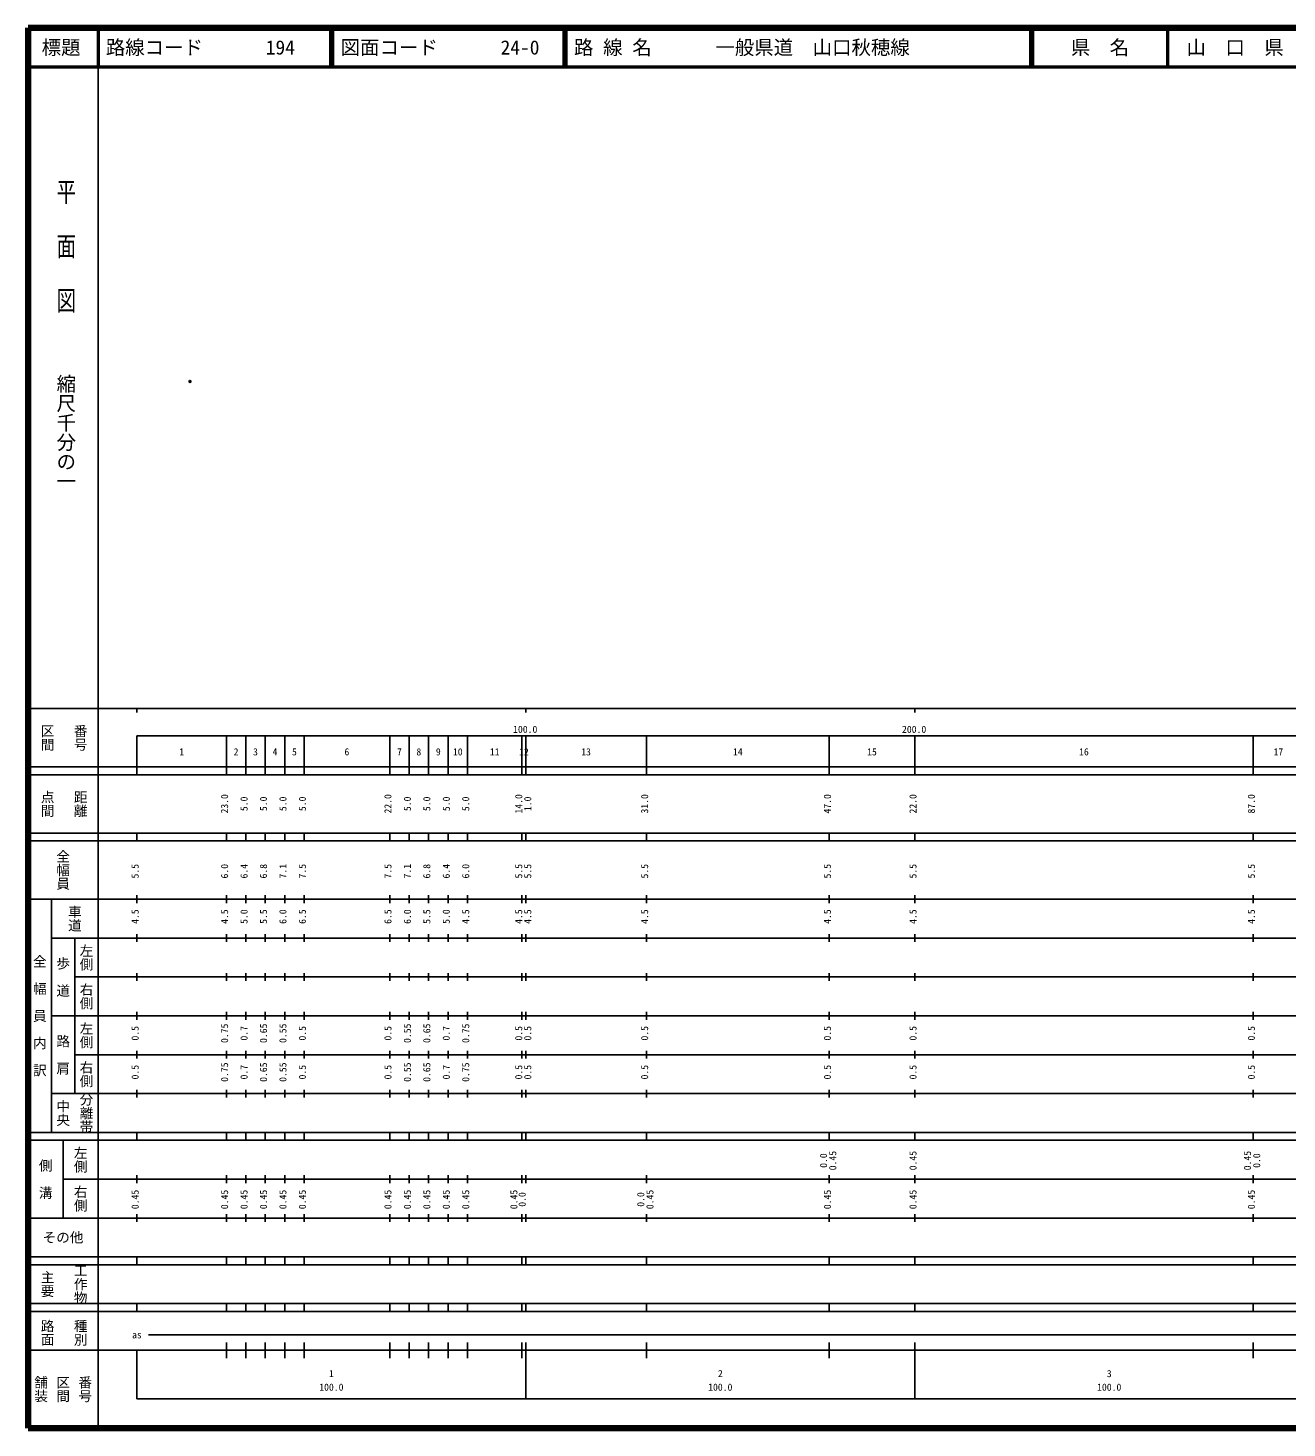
# Model space of a CAD drawing. Units: millimetres on the paper. Extents: x 40 to 680, y 20 to 380.
# Drawn here: x 40 to 363.7, y 20 to 380 of the extents above; entities that cross this region are included whole.
import ezdxf
from ezdxf.enums import TextEntityAlignment as Align

# ---------------------------------------------------------------- set-up
doc = ezdxf.new("R2010")
doc.units = ezdxf.units.MM
doc.header["$PDMODE"] = 32
doc.header["$PDSIZE"] = 0.5
doc.layers.add('M-OTRS', color=6, linetype='Continuous')
doc.layers.add('M-TTL-TXT', color=7, linetype='Continuous')
for name, color, linetype, lineweight in [('M-TTL', 2, 'Continuous', 140), ('M-TTL-BAND', 7, 'Continuous', 25), ('M-TTL-LINE', 7, 'Continuous', 50)]:
    doc.layers.add(name, color=color, linetype=linetype, lineweight=lineweight)
doc.styles.add('@ＭＳ ゴシック', font='')
doc.styles.add('ＭＳ ゴシック', font='')
doc.styles.get('@ＭＳ ゴシック').set_extended_font_data('@MS Gothic')
doc.styles.get('ＭＳ ゴシック').set_extended_font_data('MS Gothic')

msp = doc.modelspace()

# ---------------------------------------------------------------- linework, layer by layer
at = {"layer": 'M-OTRS'}
msp.add_point((81.648, 289.109), dxfattribs=at)
at = {"layer": 'M-TTL'}
for p, q in [((40, 380), (40, 20)), ((680, 380), (40, 380)), ((40, 20), (680, 20))]:
    msp.add_line(p, q, dxfattribs=at)
at = {"layer": 'M-TTL-BAND'}
for p, q in [((58, 370), (58, 20)), ((40, 205), (579, 205)), ((68, 205), (68, 204)), ((168, 205), (168, 204)), ((268, 205), (268, 204)), ((68, 198), (579, 198)), ((68, 198), (68, 188)), ((91, 188), (91, 198)), ((96, 188), (96, 198)), ((101, 188), (101, 198)), ((106, 188), (106, 198)), ((111, 188), (111, 198)), ((133, 188), (133, 198)), ((138, 188), (138, 198)), ((143, 188), (143, 198)), ((148, 188), (148, 198)), ((153, 188), (153, 198)), ((167, 188), (167, 198)), ((168, 188), (168, 198)), ((199, 188), (199, 198)), ((246, 188), (246, 198)), ((268, 188), (268, 198)), ((355, 188), (355, 198)), ((40, 190), (579, 190)), ((40, 188), (579, 188)), ((40, 173), (579, 173)), ((68, 171), (68, 173)), ((91, 171), (91, 173)), ((96, 171), (96, 173)), ((101, 171), (101, 173)), ((106, 171), (106, 173)), ((111, 171), (111, 173)), ((133, 171), (133, 173)), ((138, 171), (138, 173)), ((143, 171), (143, 173)), ((148, 171), (148, 173)), ((153, 171), (153, 173)), ((167, 171), (167, 173)), ((168, 171), (168, 173)), ((199, 171), (199, 173)), ((246, 171), (246, 173)), ((268, 171), (268, 173)), ((355, 171), (355, 173)), ((40, 171), (579, 171)), ((40, 156), (579, 156)), ((46, 96), (46, 156)), ((68, 155), (68, 157)), ((91, 155), (91, 157)), ((96, 155), (96, 157)), ((101, 155), (101, 157)), ((106, 155), (106, 157)), ((111, 155), (111, 157)), ((133, 155), (133, 157)), ((138, 155), (138, 157)), ((143, 155), (143, 157)), ((148, 155), (148, 157)), ((153, 155), (153, 157)), ((167, 155), (167, 157)), ((168, 155), (168, 157)), ((199, 155), (199, 157)), ((246, 155), (246, 157)), ((268, 155), (268, 157)), ((355, 155), (355, 157)), ((46, 146), (579, 146)), ((52, 146), (52, 106)), ((68, 145), (68, 147)), ((91, 145), (91, 147)), ((96, 145), (96, 147)), ((101, 145), (101, 147)), ((106, 145), (106, 147)), ((111, 145), (111, 147)), ((133, 145), (133, 147)), ((138, 145), (138, 147)), ((143, 145), (143, 147)), ((148, 145), (148, 147)), ((153, 145), (153, 147)), ((167, 145), (167, 147)), ((168, 145), (168, 147)), ((199, 145), (199, 147)), ((246, 145), (246, 147)), ((268, 145), (268, 147)), ((355, 145), (355, 147)), ((68, 135), (68, 137)), ((91, 135), (91, 137)), ((96, 135), (96, 137)), ((101, 135), (101, 137)), ((106, 135), (106, 137)), ((111, 135), (111, 137)), ((133, 135), (133, 137)), ((138, 135), (138, 137)), ((143, 135), (143, 137)), ((148, 135), (148, 137)), ((153, 135), (153, 137)), ((167, 135), (167, 137)), ((168, 135), (168, 137)), ((199, 135), (199, 137)), ((246, 135), (246, 137)), ((268, 135), (268, 137)), ((355, 135), (355, 137)), ((52, 136), (579, 136)), ((46, 126), (579, 126)), ((68, 125), (68, 127)), ((91, 125), (91, 127)), ((96, 125), (96, 127)), ((101, 125), (101, 127)), ((106, 125), (106, 127)), ((111, 125), (111, 127)), ((133, 125), (133, 127)), ((138, 125), (138, 127)), ((143, 125), (143, 127)), ((148, 125), (148, 127)), ((153, 125), (153, 127)), ((167, 125), (167, 127)), ((168, 125), (168, 127)), ((199, 125), (199, 127)), ((246, 125), (246, 127)), ((268, 125), (268, 127)), ((355, 125), (355, 127)), ((52, 116), (579, 116)), ((68, 115), (68, 117)), ((91, 115), (91, 117)), ((96, 115), (96, 117)), ((101, 115), (101, 117)), ((106, 115), (106, 117)), ((111, 115), (111, 117)), ((133, 115), (133, 117)), ((138, 115), (138, 117)), ((143, 115), (143, 117)), ((148, 115), (148, 117)), ((153, 115), (153, 117)), ((167, 115), (167, 117)), ((168, 115), (168, 117)), ((199, 115), (199, 117)), ((246, 115), (246, 117)), ((268, 115), (268, 117)), ((355, 115), (355, 117)), ((46, 106), (579, 106)), ((68, 105), (68, 107)), ((91, 105), (91, 107)), ((96, 105), (96, 107)), ((101, 105), (101, 107)), ((106, 105), (106, 107)), ((111, 105), (111, 107)), ((133, 105), (133, 107)), ((138, 105), (138, 107)), ((143, 105), (143, 107)), ((148, 105), (148, 107)), ((153, 105), (153, 107)), ((167, 105), (167, 107)), ((168, 105), (168, 107)), ((199, 105), (199, 107)), ((246, 105), (246, 107)), ((268, 105), (268, 107)), ((355, 105), (355, 107)), ((40, 96), (579, 96)), ((40, 94), (579, 94)), ((49, 94), (49, 74)), ((68, 94), (68, 96)), ((91, 94), (91, 96)), ((96, 94), (96, 96)), ((101, 94), (101, 96)), ((106, 94), (106, 96)), ((111, 94), (111, 96)), ((133, 94), (133, 96)), ((138, 94), (138, 96)), ((143, 94), (143, 96)), ((148, 94), (148, 96)), ((153, 94), (153, 96)), ((167, 94), (167, 96)), ((168, 94), (168, 96)), ((199, 94), (199, 96)), ((246, 94), (246, 96)), ((268, 94), (268, 96)), ((355, 94), (355, 96)), ((49, 84), (579, 84)), ((68, 83), (68, 85)), ((91, 83), (91, 85)), ((96, 83), (96, 85)), ((101, 83), (101, 85)), ((106, 83), (106, 85)), ((111, 83), (111, 85)), ((133, 83), (133, 85)), ((138, 83), (138, 85)), ((143, 83), (143, 85)), ((148, 83), (148, 85)), ((153, 83), (153, 85)), ((167, 83), (167, 85)), ((168, 83), (168, 85)), ((199, 83), (199, 85)), ((246, 83), (246, 85)), ((268, 83), (268, 85)), ((355, 83), (355, 85)), ((40, 74), (579, 74)), ((68, 73), (68, 75)), ((91, 73), (91, 75)), ((96, 73), (96, 75)), ((101, 73), (101, 75)), ((106, 73), (106, 75)), ((111, 73), (111, 75)), ((133, 73), (133, 75)), ((138, 73), (138, 75)), ((143, 73), (143, 75)), ((148, 73), (148, 75)), ((153, 73), (153, 75)), ((167, 73), (167, 75)), ((168, 73), (168, 75)), ((199, 73), (199, 75)), ((246, 73), (246, 75)), ((268, 73), (268, 75)), ((355, 73), (355, 75)), ((40, 64), (579, 64)), ((40, 62), (579, 62)), ((68, 62), (68, 64)), ((91, 62), (91, 64)), ((96, 62), (96, 64)), ((101, 62), (101, 64)), ((106, 62), (106, 64)), ((111, 62), (111, 64)), ((133, 62), (133, 64)), ((138, 62), (138, 64)), ((143, 62), (143, 64)), ((148, 62), (148, 64)), ((153, 62), (153, 64)), ((167, 62), (167, 64)), ((168, 62), (168, 64)), ((199, 62), (199, 64)), ((246, 62), (246, 64)), ((268, 62), (268, 64)), ((355, 62), (355, 64)), ((40, 52), (579, 52)), ((68, 50), (68, 52)), ((91, 50), (91, 52)), ((96, 50), (96, 52)), ((101, 50), (101, 52)), ((106, 50), (106, 52)), ((111, 50), (111, 52)), ((133, 50), (133, 52)), ((138, 50), (138, 52)), ((143, 50), (143, 52)), ((148, 50), (148, 52)), ((153, 50), (153, 52)), ((167, 50), (167, 52)), ((168, 50), (168, 52)), ((199, 50), (199, 52)), ((246, 50), (246, 52)), ((268, 50), (268, 52)), ((355, 50), (355, 52)), ((40, 50), (579, 50)), ((71, 44), (565, 44)), ((40, 40), (579, 40)), ((68, 40), (68, 27.5)), ((91, 38), (91, 42)), ((96, 38), (96, 42)), ((101, 38), (101, 42)), ((106, 38), (106, 42)), ((111, 38), (111, 42)), ((133, 38), (133, 42)), ((138, 38), (138, 42)), ((143, 38), (143, 42)), ((148, 38), (148, 42)), ((153, 38), (153, 42)), ((167, 38), (167, 42)), ((168, 27.5), (168, 42)), ((199, 38), (199, 42)), ((246, 38), (246, 42)), ((268, 27.5), (268, 42)), ((355, 38), (355, 42)), ((68, 27.5), (579, 27.5))]:
    msp.add_line(p, q, dxfattribs=at)
at = {"layer": 'M-TTL-LINE'}
for p, q in [((58, 380), (58, 370)), ((117.75, 380), (117.75, 370)), ((118.25, 380), (118.25, 370)), ((177.75, 380), (177.75, 370)), ((178.25, 380), (178.25, 370)), ((297.75, 380), (297.75, 370)), ((298.25, 380), (298.25, 370)), ((333, 380), (333, 370)), ((40, 370), (680, 370))]:
    msp.add_line(p, q, dxfattribs=at)

# ---------------------------------------------------------------- texts
at = {"layer": 'M-TTL-BAND', "style": '@ＭＳ ゴシック', "width": 1.4}
msp.add_text('平  面  図', height=3.666, rotation=270, dxfattribs=at).set_placement((49.777, 306.475), align=Align.MIDDLE_RIGHT)
at = {"layer": 'M-TTL-BAND', "style": '@ＭＳ ゴシック'}
msp.add_text('縮尺千分の一', height=3.666, rotation=270, dxfattribs=at).set_placement((49.777, 261.03), align=Align.MIDDLE_RIGHT)
for s, p in [('区間', (45, 197.5)), ('番号', (53.5, 197.5)), ('点間', (45, 180.5)), ('距離', (53.5, 180.5)), ('全幅員', (49, 163.5)), ('車道', (52, 151)), ('左側', (55, 141)), ('全\u3000幅\u3000員\u3000内\u3000訳', (43, 126)), ('歩\u3000道', (49, 136)), ('右側', (55, 131)), ('左側', (55, 121)), ('路\u3000肩', (49, 116)), ('右側', (55, 111)), ('分離帯', (55, 101)), ('中央', (49, 101)), ('左側', (53.5, 89)), ('側\u3000溝', (44.5, 84)), ('右側', (53.5, 79)), ('工作物', (53.5, 57)), ('主要', (45, 57)), ('路面', (45, 44.5)), ('種別', (53.5, 44.5)), ('舗装', (43.333, 30)), ('区間', (49, 30)), ('番号', (54.667, 30))]:
    msp.add_text(s, height=2.566, rotation=270, dxfattribs=at).set_placement(p, align=Align.MIDDLE_CENTER)
at = {"layer": 'M-TTL-BAND', "style": 'ＭＳ ゴシック'}
for s, p in [('100.0', (167.844, 198.195)), ('200.0', (267.844, 198.195)), ('1', (79.5, 192.405)), ('2', (93.5, 192.405)), ('3', (98.5, 192.405)), ('4', (103.5, 192.405)), ('5', (108.5, 192.405)), ('6', (122, 192.405)), ('7', (135.5, 192.405)), ('8', (140.5, 192.405)), ('9', (145.5, 192.405)), ('10', (150.5, 192.405)), ('11', (160, 192.405)), ('12', (167.5, 192.405)), ('13', (183.5, 192.405)), ('14', (222.5, 192.405)), ('15', (257, 192.405)), ('16', (311.5, 192.405)), ('17', (361.5, 192.405)), ('as', (68, 42.5)), ('1', (118, 32.523)), ('2', (218, 32.523)), ('3', (318, 32.523)), ('100.0', (118, 29.033)), ('100.0', (218, 29.033)), ('100.0', (318, 29.033))]:
    msp.add_text(s, height=1.833, dxfattribs=at).set_placement(p, align=Align.BOTTOM_CENTER)
for s, p in [('23.0', (92, 180.5)), ('5.0', (97, 180.5)), ('5.0', (102, 180.5)), ('5.0', (107, 180.5)), ('5.0', (112, 180.5)), ('22.0', (134, 180.5)), ('5.0', (139, 180.5)), ('5.0', (144, 180.5)), ('5.0', (149, 180.5)), ('5.0', (154, 180.5)), ('14.0', (167.629, 180.5)), ('1.0', (169.947, 180.5)), ('31.0', (200, 180.5)), ('47.0', (247, 180.5)), ('22.0', (269, 180.5)), ('87.0', (356, 180.5)), ('5.5', (69, 163.174)), ('6.0', (92, 163.174)), ('6.4', (97, 163.174)), ('6.8', (102, 163.174)), ('7.1', (107, 163.174)), ('7.5', (112, 163.174)), ('7.5', (134, 163.174)), ('7.1', (139, 163.174)), ('6.8', (144, 163.174)), ('6.4', (149, 163.174)), ('6.0', (154, 163.174)), ('5.5', (167.629, 163.174)), ('5.5', (169.947, 163.174)), ('5.5', (200, 163.174)), ('5.5', (247, 163.174)), ('5.5', (269, 163.174)), ('5.5', (356, 163.174)), ('4.5', (69, 151.5)), ('4.5', (92, 151.5)), ('5.0', (97, 151.5)), ('5.5', (102, 151.5)), ('6.0', (107, 151.5)), ('6.5', (112, 151.5)), ('6.5', (134, 151.5)), ('6.0', (139, 151.5)), ('5.5', (144, 151.5)), ('5.0', (149, 151.5)), ('4.5', (154, 151.5)), ('4.5', (167.629, 151.5)), ('4.5', (169.947, 151.5)), ('4.5', (200, 151.5)), ('4.5', (247, 151.5)), ('4.5', (269, 151.5)), ('4.5', (356, 151.5)), ('0.5', (69, 121.5)), ('0.75', (92, 121.5)), ('0.7', (97, 121.5)), ('0.65', (102, 121.5)), ('0.55', (107, 121.5)), ('0.5', (112, 121.5)), ('0.5', (134, 121.5)), ('0.55', (139, 121.5)), ('0.65', (144, 121.5)), ('0.7', (149, 121.5)), ('0.75', (154, 121.5)), ('0.5', (167.629, 121.5)), ('0.5', (169.947, 121.5)), ('0.5', (200, 121.5)), ('0.5', (247, 121.5)), ('0.5', (269, 121.5)), ('0.5', (356, 121.5)), ('0.5', (69, 111.5)), ('0.75', (92, 111.5)), ('0.7', (97, 111.5)), ('0.65', (102, 111.5)), ('0.55', (107, 111.5)), ('0.5', (112, 111.5)), ('0.5', (134, 111.5)), ('0.55', (139, 111.5)), ('0.65', (144, 111.5)), ('0.7', (149, 111.5)), ('0.75', (154, 111.5)), ('0.5', (167.629, 111.5)), ('0.5', (169.947, 111.5)), ('0.5', (200, 111.5)), ('0.5', (247, 111.5)), ('0.5', (269, 111.5)), ('0.5', (356, 111.5)), ('0.0', (246, 88.764)), ('0.45', (248.37, 88.764)), ('0.45', (269, 88.764)), ('0.45', (355, 88.764)), ('0.0', (357.37, 88.764)), ('0.45', (69, 78.764)), ('0.45', (92, 78.764)), ('0.45', (97, 78.764)), ('0.45', (102, 78.764)), ('0.45', (107, 78.764)), ('0.45', (112, 78.764)), ('0.45', (134, 78.764)), ('0.45', (139, 78.764)), ('0.45', (144, 78.764)), ('0.45', (149, 78.764)), ('0.45', (154, 78.764)), ('0.45', (166.389, 78.764)), ('0.0', (168.518, 78.764)), ('0.0', (199, 78.764)), ('0.45', (201.37, 78.764)), ('0.45', (247, 78.764)), ('0.45', (269, 78.764)), ('0.45', (356, 78.764))]:
    msp.add_text(s, height=1.833, rotation=90, dxfattribs=at).set_placement(p, align=Align.BOTTOM_CENTER)
msp.add_text('その他', height=2.566, dxfattribs=at).set_placement((49, 69), align=Align.MIDDLE_CENTER)
at = {"layer": 'M-TTL-TXT', "style": 'ＭＳ ゴシック'}
for s, p in [('標題', (48.5, 375)), ('県\u3000名', (315.625, 375)), ('山\u3000口\u3000県', (350.375, 375))]:
    msp.add_text(s, height=3.666, dxfattribs=at).set_placement(p, align=Align.MIDDLE_CENTER)
for s, p in [('路線コード', (60, 375)), ('194', (101.142, 375)), ('図面コード', (120.38, 375)), ('24-0', (161.521, 375)), ('路 線 名', (180.38, 375)), ('一般県道\u3000山口秋穂線', (216.734, 375))]:
    msp.add_text(s, height=3.666, dxfattribs=at).set_placement(p, align=Align.MIDDLE_LEFT)

doc.saveas('drawing.dxf')
